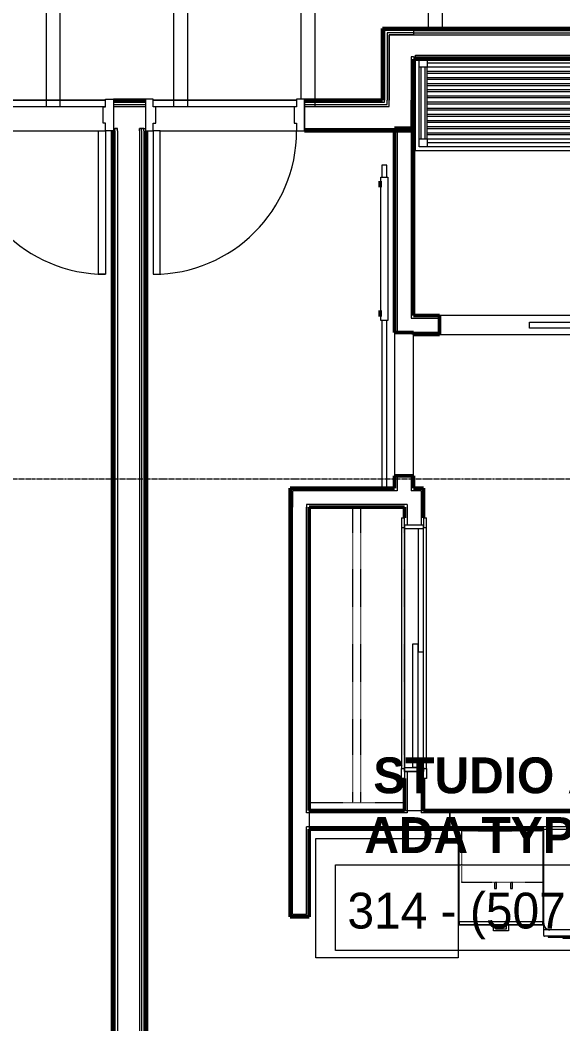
# Model space of a CAD drawing. Header units: inches. Extents: x -4218 to -1830, y 9767 to 12426.
# Drawn here: x -2742.2 to -2605.8, y 11398.4 to 11650.4 of the extents above; entities that cross this region are included whole.
import ezdxf

# ---------------------------------------------------------------- set-up
doc = ezdxf.new("R2010")
doc.units = ezdxf.units.IN
doc.header["$MEASUREMENT"] = 0
doc.linetypes.add('Dash', pattern=[0.25, 0.125, -0.125])
doc.linetypes.add('Grid Line 1_2_', pattern=[0.875, 0.5, -0.125, 0.125, -0.125])
for name, color, linetype, lineweight in [('0-1', 7, 'Continuous', 5), ('0-2', 10, 'Continuous', 9), ('A-AREA-IDEN', 2, 'Continuous', 9), ('A-DETL-MBND', 5, 'Continuous', 9), ('A-DOOR-1', 10, 'Continuous', 9), ('A-DOOR-2', 50, 'Continuous', 20), ('A-DOOR-4', 7, 'Continuous', 50), ('A-DOOR-FRAM-1', 10, 'Continuous', 9), ('A-DOOR-FRAM-3', 50, 'Continuous', 20), ('A-ROOF-1', 132, 'Continuous', 9), ('A-WALL-1', 7, 'Continuous', 50), ('A-WALL-2', 250, 'Continuous', 13), ('A-WALL-3', 10, 'Continuous', 9), ('A-WALL-4', 252, 'Continuous', 9), ('A-WALL-5', 253, 'Continuous', 9), ('A-WALL-6', 254, 'Continuous', 9), ('A-WALL-7', 113, 'Continuous', 9), ('I-WALL-1', 7, 'Continuous', 50), ('I-WALL-2', 10, 'Continuous', 9), ('I-WALL-3', 252, 'Continuous', 9), ('I-WALL-4', 253, 'Continuous', 9), ('Q-CASE-2', 252, 'Continuous', 9), ('Q-CASE-3', 10, 'Continuous', 9), ('Q-CASE-4', 252, 'Dash', 9), ('Q-CASE-5', 253, 'Dash', 9), ('Q-CASE-HDLN-1', 10, 'Dash', 9), ('Q-CASE-HDLN-2', 252, 'Dash', 9), ('Q-SPCQ-1', 10, 'Continuous', 9), ('S-BEAM', 12, 'Continuous', 9), ('S-GRID-1', 1, 'Grid Line 1_2_', 9)]:
    doc.layers.add(name, color=color, linetype=linetype, lineweight=lineweight)
doc.styles.add('Century Gothic', font='ufonts.com_century-gothic.ttf', dxfattribs={"height": 9})
doc.styles.add('Century Gothic_B', font='GOTHICB.TTF', dxfattribs={"height": 9})

# ---------------------------------------------------------------- blocks, each defined once
blk = doc.blocks.new('POCKET - FLUSH - 2-10 x 6-8-2882530-BACKGROUND - RCP - 3RD FLOOR')
at = {"layer": 'A-DOOR-2'}
for p, q in [((-39.67, -0.75), (-39.67, 0.75)), ((-39.67, 0.75), (-5.67, 0.75)), ((-5.67, 0.75), (-5.67, -0.75)), ((-5.67, -0.75), (-39.67, -0.75))]:
    blk.add_line(p, q, dxfattribs=at)
blk = doc.blocks.new('SLIDING - FLUSH - 5-0 x 6-8-3203585-BACKGROUND - RCP - 3RD FLOOR')
at = {"layer": 'A-DOOR-1'}
for p, q in [((-32.75, 2.25), (-32.75, 3)), ((-30.25, 3), (-32.75, 3)), ((30.25, 3), (-30.25, 3)), ((-30.25, 3), (-30.25, 2.25)), ((30.25, 2.25), (30.25, 3)), ((30.25, 3), (32.75, 3)), ((32.75, 3), (32.75, 2.25)), ((-32.75, 2.25), (-30.25, 2.25)), ((1, 2.25), (-30, 2.25)), ((-30, 2.25), (-30, 0.88)), ((-30, 0.88), (1, 0.88)), ((30, 0.88), (-1, 0.88)), ((-1, 0.88), (-1, -0.5)), ((1, 2.25), (1, 0.88)), ((30, 0.88), (30, -0.5)), ((32.75, 2.25), (30.25, 2.25)), ((-32.75, -3.25), (-32.75, -2.5)), ((-30.25, -2.5), (-32.75, -2.5)), ((-30.25, -2.5), (-30.25, -3.25)), ((-1, -0.5), (30, -0.5)), ((30.25, -2.5), (32.75, -2.5)), ((30.25, -3.25), (30.25, -2.5)), ((32.75, -2.5), (32.75, -3.25)), ((-32.75, -3.25), (-30.25, -3.25)), ((-30.25, -3.25), (30.25, -3.25)), ((32.75, -3.25), (30.25, -3.25))]:
    blk.add_line(p, q, dxfattribs=at)
at = {"layer": 'A-DOOR-FRAM-1'}
for p, q in [((-30, 2.25), (-31, 2.25)), ((-31, -2.5), (-31, 2.25)), ((-30, 2.25), (-30, -2.5)), ((30, 2.25), (1, 2.25)), ((30, -2.5), (30, 2.25)), ((30, 2.25), (31, 2.25)), ((31, 2.25), (31, -2.5)), ((-31, -2.5), (-30, -2.5)), ((-30, -2.5), (30, -2.5)), ((31, -2.5), (30, -2.5))]:
    blk.add_line(p, q, dxfattribs=at)
blk = doc.blocks.new('Refrigerator_-_Side-by-Side_6047 - 36_ X 30_-1372843-BACKGROUND - RCP - 3RD FLOOR')
at = {"layer": 'Q-SPCQ-1'}
for p, q in [((-17.88, 15.58), (17.87, 15.58)), ((-17.88, -14.42), (-17.88, 15.58)), ((17.87, 15.58), (17.87, -14.42)), ((17.87, -14.42), (-17.88, -14.42))]:
    blk.add_line(p, q, dxfattribs=at)
blk = doc.blocks.new('Dishwasher_15404 - 34_ counter-547918-BACKGROUND - RCP - 3RD FLOOR')
at = {"layer": 'Q-SPCQ-1'}
for p, q in [((0, 24), (23.68, 24)), ((0, 0), (0, 24)), ((23.68, 24), (25.25, 24)), ((25.25, 24), (26.68, 24)), ((25.25, 24), (25.25, 22.43)), ((26.87, 23.8), (26.87, 0.2)), ((26.87, 22.91), (27.12, 22.91)), ((27.12, 21.39), (27.12, 22.91)), ((25.25, 22.43), (25.25, 1.57)), ((27.12, 20.19), (27.12, 21.39)), ((27.12, 20.28), (27.37, 20.28)), ((27.12, 3.81), (27.12, 20.19)), ((27.37, 19.69), (27.37, 20.28)), ((27.12, 19.69), (27.37, 19.69)), ((27.12, 19.1), (27.37, 19.1)), ((27.12, 18.51), (27.37, 18.51)), ((27.12, 17.92), (27.37, 17.92)), ((27.37, 17.33), (27.37, 17.92)), ((27.37, 18.51), (27.37, 19.1)), ((27.12, 17.33), (27.37, 17.33)), ((27.12, 16.74), (27.37, 16.74)), ((27.12, 16.15), (27.37, 16.15)), ((27.37, 16.15), (27.37, 16.74)), ((27.37, 6.79), (27.12, 6.79)), ((27.37, 5.81), (27.37, 6.79)), ((27.37, 4.82), (27.37, 5.81)), ((27.12, 4.82), (27.37, 4.82)), ((27.12, 2.61), (27.12, 3.81)), ((27.12, 1.09), (27.12, 2.61)), ((23.68, 0), (0, 0)), ((25.25, 1.57), (25.25, 0)), ((26.87, 1.09), (27.12, 1.09)), ((25.25, 0), (23.68, 0)), ((26.68, 0), (25.25, 0))]:
    blk.add_line(p, q, dxfattribs=at)
for centre, radius, start, end in [((23.68, 22.43), 1.57, 360, 90), ((23.68, 22.43), 1.57, 32.077, 42.3359), ((23.68, 22.43), 1.57, 17.8182, 27.5266), ((23.68, 22.43), 1.57, 360, 13.6425), ((26.68, 23.8), 0.197, 360, 90), ((23.68, 1.57), 1.57, 270, 360), ((23.68, 1.57), 1.57, 317.6641, 327.923), ((23.68, 1.57), 1.57, 332.4734, 342.1818), ((23.68, 1.57), 1.57, 346.3575, 360), ((26.68, 0.2), 0.197, 270, 360), ((26.68, 0.2), 0.197, 270, 345)]:
    blk.add_arc(centre, radius, start, end, dxfattribs=at)
blk = doc.blocks.new('BARN - FLUSH - 3-0 x 7-0 BARN DOOR-V65-BACKGROUND - RCP - 3RD FLOOR')
at = {"layer": 'A-DOOR-1'}
for p, q in [((-57, -4.32), (-60, -4.32)), ((-60, -4.32), (-60, -4.95)), ((-60, -4.95), (-60, -5.57)), ((-57, -5.82), (-57, -4.07)), ((-57, -4.07), (-21, -4.07)), ((-21, -4.07), (-21, -5.82)), ((21, -4.32), (-21, -4.32)), ((21, -4.95), (21, -4.32)), ((21, -5.57), (21, -4.95)), ((-60, -5.57), (-57, -5.57)), ((-21, -5.82), (-57, -5.82)), ((-21, -5.57), (21, -5.57))]:
    blk.add_line(p, q, dxfattribs=at)
at = {"layer": 'A-DOOR-4'}
for p, q in [((-56, -6), (-56, -5.82)), ((-54.5, -6), (-56, -6)), ((-54.5, -5.82), (-54.5, -6)), ((-23.5, -6), (-23.5, -5.82)), ((-22, -6), (-23.5, -6)), ((-22, -5.82), (-22, -6))]:
    blk.add_line(p, q, dxfattribs=at)
blk = doc.blocks.new('OD_CW_Closet - OD_CW_Closet-2508933-BACKGROUND - RCP - 3RD FLOOR')
at = {"layer": 'Q-CASE-HDLN-1'}
for p, q in [((0.74, 24), (0.74, 0)), ((0.74, 13), (74.9, 13)), ((0.74, 11), (74.9, 11)), ((0.74, 0), (6.74, 0)), ((9.24, 0), (69.74, 0)), ((72.24, 0), (74.9, 0))]:
    blk.add_line(p, q, dxfattribs=at)
at = {"layer": 'Q-CASE-HDLN-2'}
for p, q in [((74.9, 24), (0.74, 24)), ((74.9, 0), (74.9, 24))]:
    blk.add_line(p, q, dxfattribs=at)
blk = doc.blocks.new('Base Cabinet 3 Drawer 230 - Base Cabinet 3 Drawer 230 21_-2554957-BACKGROUND - RCP - 3RD FLOOR')
at = {"layer": 'Q-CASE-3'}
for p, q in [((-9.76, -23.25), (-9.76, 0)), ((-9.76, 0), (11.24, 0)), ((11.24, 0), (11.24, -23.25)), ((-9.76, -23.25), (-9.76, -24)), ((11.24, -23.25), (-9.76, -23.25)), ((-9.76, -24), (11.24, -24)), ((-0.64, -24), (-1.14, -24)), ((-1.14, -25.5), (-1.14, -24)), ((-0.64, -25), (-0.64, -24)), ((-0.64, -25), (2.11, -25)), ((2.11, -25), (2.11, -24)), ((2.11, -24), (2.61, -24)), ((2.61, -24), (2.61, -25.5)), ((11.24, -24), (11.24, -23.25)), ((2.61, -25.5), (-1.14, -25.5))]:
    blk.add_line(p, q, dxfattribs=at)
blk = doc.blocks.new('300 Series Wall Hung Cabinet_302 - 21_ X 24_-2838688-BACKGROUND - RCP - 3RD FLOOR')
at = {"layer": 'Q-CASE-2'}
for p, q in [((-1.76, 14.69), (-2.25, 14.69)), ((-2.25, 14.69), (-2.25, 13.19)), ((-2.25, 13.19), (-1.76, 13.19)), ((-1.76, 13.19), (-1.76, 14.69)), ((2.24, 14.69), (1.75, 14.69)), ((1.75, 14.69), (1.75, 13.19)), ((1.75, 13.19), (2.24, 13.19)), ((2.24, 13.19), (2.24, 14.69))]:
    blk.add_line(p, q, dxfattribs=at)
at = {"layer": 'Q-CASE-4'}
for p, q in [((-10.1, 13.19), (10.5, 13.19)), ((10.5, 13.19), (10.5, 0.23))]:
    blk.add_line(p, q, dxfattribs=at)
at = {"layer": 'Q-CASE-5'}
blk.add_line((10.5, 0.19), (-10.1, 0.19), dxfattribs=at)
blk = doc.blocks.new('Bath Vanity - Bath Vanity 60_-V77-BACKGROUND - RCP - 3RD FLOOR')
at = {"layer": 'Q-CASE-2'}
for p, q in [((-29.26, 0), (-29.26, 1)), ((30.74, 1), (30.74, 0.37)), ((30.74, 0.37), (30.74, 0)), ((30.74, 0), (-29.26, 0))]:
    blk.add_line(p, q, dxfattribs=at)
at = {"layer": 'Q-CASE-3'}
for p, q in [((-29.26, 1), (-29.26, 24)), ((-29.26, 24), (30.74, 24)), ((-28.26, 21), (-28.26, 23)), ((-28.26, 23), (-26.26, 23)), ((-26.26, 23), (27.74, 23)), ((-26.26, 23), (-26.26, 21)), ((27.74, 21), (27.74, 23)), ((27.74, 23), (29.74, 23)), ((29.74, 23), (29.74, 21)), ((30.74, 24), (30.74, 1)), ((-28.26, 21), (-28.26, 3)), ((-26.26, 21), (-28.26, 21)), ((-27.76, 21), (-27.76, 3)), ((-26.76, 21), (-26.76, 3)), ((-26.26, 22), (27.74, 22)), ((27.74, 21), (-26.26, 21)), ((-26.26, 21), (-26.26, 3)), ((27.74, 21), (27.74, 3)), ((29.74, 21), (27.74, 21)), ((28.24, 21), (28.24, 3)), ((29.24, 21), (29.24, 3)), ((29.74, 21), (29.74, 3)), ((-26.26, 20), (27.74, 20)), ((27.74, 19.45), (-26.26, 19.45)), ((-26.26, 18.45), (27.74, 18.45)), ((27.74, 17.91), (-26.26, 17.91)), ((-26.26, 16.91), (27.74, 16.91)), ((27.74, 16.36), (-26.26, 16.36)), ((-26.26, 15.36), (27.74, 15.36)), ((27.74, 14.82), (-26.26, 14.82)), ((-26.26, 13.82), (27.74, 13.82)), ((27.74, 13.27), (-26.26, 13.27)), ((-26.26, 12.27), (27.74, 12.27)), ((27.74, 11.73), (-26.26, 11.73)), ((-26.26, 10.73), (27.74, 10.73)), ((27.74, 10.18), (-26.26, 10.18)), ((-26.26, 9.18), (27.74, 9.18)), ((27.74, 8.64), (-26.26, 8.64)), ((-26.26, 7.64), (27.74, 7.64)), ((27.74, 7.09), (-26.26, 7.09)), ((-26.26, 6.09), (27.74, 6.09)), ((27.74, 5.55), (-26.26, 5.55)), ((-28.26, 1), (-28.26, 3)), ((-28.26, 3), (-26.26, 3)), ((-26.26, 4.55), (27.74, 4.55)), ((27.74, 4), (-26.26, 4)), ((-26.26, 3), (27.74, 3)), ((-26.26, 3), (-26.26, 1)), ((27.74, 1), (27.74, 3)), ((27.74, 3), (29.74, 3)), ((29.74, 3), (29.74, 1)), ((-26.26, 1), (-28.26, 1)), ((-26.26, 2), (27.74, 2)), ((-26.26, 1), (27.74, 1)), ((29.74, 1), (27.74, 1))]:
    blk.add_line(p, q, dxfattribs=at)
blk = doc.blocks.new('CTR - 1st Phase - Unit Layouts_rvt-1-BACKGROUND - RCP - 3RD FLOOR')
at = {"layer": 'A-WALL-1'}
for p, q in [((-2648.1, 11571.98), (-2648.1, 11623.26)), ((-2648.1, 11623.26), (-2647.47, 11623.26)), ((-2647.47, 11623.26), (-2643.97, 11623.26)), ((-2643.97, 11623.26), (-2643.35, 11623.26)), ((-2643.35, 11623.26), (-2643.35, 11576.23)), ((-2643.35, 11576.23), (-2636.83, 11576.23)), ((-2636.83, 11576.23), (-2636.83, 11571.48)), ((-2643.35, 11571.98), (-2648.1, 11571.98)), ((-2643.35, 11571.48), (-2643.35, 11571.98)), ((-2636.83, 11571.48), (-2643.35, 11571.48)), ((-2648.1, 11532.88), (-2648.1, 11535.98)), ((-2648.1, 11535.98), (-2643.35, 11535.98)), ((-2643.35, 11535.98), (-2643.35, 11532.88)), ((-2674.35, 11532.88), (-2648.1, 11532.88)), ((-2674.35, 11532.26), (-2674.35, 11532.88)), ((-2674.35, 11528.13), (-2674.35, 11532.26)), ((-2643.35, 11532.88), (-2641.45, 11532.88)), ((-2641.45, 11532.88), (-2640.83, 11532.88)), ((-2640.83, 11532.88), (-2640.83, 11525.47)), ((-2674.35, 11425.22), (-2674.35, 11528.13)), ((-2669.6, 11528.13), (-2669.6, 11451.98)), ((-2645.58, 11528.13), (-2669.6, 11528.13)), ((-2645.58, 11525.47), (-2645.58, 11528.13)), ((-2645.58, 11451.98), (-2645.58, 11459.97)), ((-2640.83, 11459.97), (-2640.83, 11451.98)), ((-2669.6, 11451.98), (-2645.58, 11451.98)), ((-2640.83, 11451.98), (-2516.75, 11451.98)), ((-2610.62, 11447.23), (-2669.6, 11447.23)), ((-2669.6, 11447.23), (-2669.6, 11425.22)), ((-2673.72, 11425.22), (-2674.35, 11425.22)), ((-2670.22, 11425.22), (-2673.72, 11425.22)), ((-2669.6, 11425.22), (-2670.22, 11425.22))]:
    blk.add_line(p, q, dxfattribs=at)
at = {"layer": 'A-WALL-2'}
for p, q in [((-2647.47, 11622.63), (-2647.47, 11571.98)), ((-2647.47, 11622.63), (-2643.97, 11622.63)), ((-2643.97, 11622.63), (-2643.97, 11575.61)), ((-2643.97, 11575.61), (-2643.35, 11575.61)), ((-2643.35, 11575.61), (-2636.83, 11575.61)), ((-2643.97, 11572.11), (-2643.97, 11571.98)), ((-2643.97, 11572.11), (-2643.35, 11572.11)), ((-2643.35, 11572.11), (-2636.83, 11572.11)), ((-2647.47, 11535.98), (-2647.47, 11532.88)), ((-2643.97, 11535.98), (-2643.97, 11532.88)), ((-2673.72, 11532.26), (-2673.72, 11528.76)), ((-2647.47, 11532.26), (-2673.72, 11532.26)), ((-2647.47, 11532.88), (-2647.47, 11532.26)), ((-2643.97, 11532.88), (-2643.97, 11532.26)), ((-2641.45, 11532.26), (-2643.97, 11532.26)), ((-2641.45, 11532.26), (-2641.45, 11523.72)), ((-2673.72, 11528.76), (-2673.72, 11528.13)), ((-2673.72, 11425.85), (-2673.72, 11528.13)), ((-2670.22, 11528.76), (-2670.22, 11528.13)), ((-2645.58, 11528.76), (-2670.22, 11528.76)), ((-2670.22, 11451.36), (-2670.22, 11528.13)), ((-2644.95, 11528.76), (-2645.58, 11528.76)), ((-2644.95, 11528.76), (-2644.95, 11523.72)), ((-2644.95, 11461.72), (-2644.95, 11451.98)), ((-2641.45, 11461.72), (-2641.45, 11451.98)), ((-2669.6, 11451.36), (-2670.22, 11451.36)), ((-2644.95, 11451.36), (-2669.6, 11451.36)), ((-2644.95, 11451.98), (-2644.95, 11451.36)), ((-2641.45, 11451.98), (-2641.45, 11451.36)), ((-2517.37, 11451.36), (-2641.45, 11451.36)), ((-2669.6, 11447.86), (-2670.22, 11447.86)), ((-2670.22, 11425.85), (-2670.22, 11447.86)), ((-2517.37, 11447.86), (-2669.6, 11447.86)), ((-2670.22, 11425.85), (-2673.72, 11425.85))]:
    blk.add_line(p, q, dxfattribs=at)
at = {"layer": 'A-WALL-3'}
for p, q in [((-2602.83, 11576.23), (-2636.83, 11576.23)), ((-2648.1, 11571.98), (-2648.1, 11535.98)), ((-2643.35, 11535.98), (-2643.35, 11571.48)), ((-2636.83, 11571.48), (-2602.83, 11571.48))]:
    blk.add_line(p, q, dxfattribs=at)
at = {"layer": 'A-WALL-4'}
for p, q in [((-2636.83, 11571.48), (-2636.83, 11576.23)), ((-2648.1, 11571.98), (-2647.5, 11571.98)), ((-2647.47, 11571.98), (-2643.35, 11571.98)), ((-2643.35, 11571.48), (-2643.35, 11571.98)), ((-2648.1, 11535.98), (-2647.5, 11535.98)), ((-2647.47, 11535.98), (-2643.35, 11535.98)), ((-2669.6, 11451.98), (-2645.58, 11451.98)), ((-2640.83, 11451.98), (-2634.22, 11451.98)), ((-2634.22, 11451.98), (-2586.22, 11451.98)), ((-2634.22, 11447.23), (-2634.22, 11451.95)), ((-2634.22, 11451.95), (-2634.22, 11447.23)), ((-2634.85, 11447.23), (-2669.6, 11447.23))]:
    blk.add_line(p, q, dxfattribs=at)
at = {"layer": 'A-WALL-5'}
for p, q in [((-2645.58, 11523.72), (-2640.83, 11523.72)), ((-2645.58, 11461.72), (-2640.83, 11461.72)), ((-2669.6, 11451.98), (-2669.6, 11447.23)), ((-2645.58, 11451.98), (-2640.83, 11451.98))]:
    blk.add_line(p, q, dxfattribs=at)
at = {"layer": 'A-WALL-6'}
for p, q in [((-2634.22, 11447.23), (-2634.85, 11447.23)), ((-2610.62, 11447.23), (-2634.22, 11447.23))]:
    blk.add_line(p, q, dxfattribs=at)
at = {"layer": 'A-WALL-7'}
for p, q in [((-2634.85, 11447.23), (-2610.62, 11447.23)), ((-2634.85, 11444.92), (-2634.85, 11447.23)), ((-2634.85, 11447.23), (-2634.85, 11444.92)), ((-2610.62, 11447.23), (-2634.85, 11447.23)), ((-2623.25, 11423.23), (-2632.12, 11423.23)), ((-2632.12, 11423.23), (-2623.25, 11423.23)), ((-2623.25, 11423.23), (-2622.75, 11423.23)), ((-2620, 11423.23), (-2622.75, 11423.23)), ((-2622.75, 11423.23), (-2620, 11423.23)), ((-2620, 11423.23), (-2619.5, 11423.23)), ((-2610.62, 11423.23), (-2619.5, 11423.23)), ((-2619.5, 11423.23), (-2610.62, 11423.23))]:
    blk.add_line(p, q, dxfattribs=at)
at = {"layer": '0-2'}
for name, p, rotation in [('Bath Vanity - Bath Vanity 60_-V77-BACKGROUND - RCP - 3RD FLOOR', (-2612.14, 11641.61), 180), ('BARN - FLUSH - 3-0 x 7-0 BARN DOOR-V65-BACKGROUND - RCP - 3RD FLOOR', (-2645.72, 11553.98), 270.0000000000108), ('POCKET - FLUSH - 2-10 x 6-8-2882530-BACKGROUND - RCP - 3RD FLOOR', (-2619.83, 11573.86), 180), ('OD_CW_Closet - OD_CW_Closet-2508933-BACKGROUND - RCP - 3RD FLOOR', (-2645.6, 11453.23), 89.9999999999933), ('SLIDING - FLUSH - 5-0 x 6-8-3203585-BACKGROUND - RCP - 3RD FLOOR', (-2643.08, 11492.72), 270.0000000000336), ('Refrigerator_-_Side-by-Side_6047 - 36_ X 30_-1372843-BACKGROUND - RCP - 3RD FLOOR', (-2650, 11430.5), 180), ('300 Series Wall Hung Cabinet_302 - 21_ X 24_-2838688-BACKGROUND - RCP - 3RD FLOOR', (-2620.72, 11447.05), 180), ('Dishwasher_15404 - 34_ counter-547918-BACKGROUND - RCP - 3RD FLOOR', (-2610.62, 11447.23), 270.0000000001405)]:
    blk.add_blockref(name, p, dxfattribs=dict(at, rotation=rotation))
blk.add_blockref('Base Cabinet 3 Drawer 230 - Base Cabinet 3 Drawer 230 21_-2554957-BACKGROUND - RCP - 3RD FLOOR', (-2622.11, 11447.23), dxfattribs=at)
blk = doc.blocks.new('HOLLOW METAL - UNIT DOOR-2191978-BACKGROUND - RCP - 3RD FLOOR')
at = {"layer": 'A-DOOR-1'}
blk.add_arc((18, 4.125), 36, 90, 180, dxfattribs=at)
at = {"layer": 'A-DOOR-2'}
for p, q in [((18, 40.125), (16.25, 40.125)), ((16.25, 40.125), (16.25, 4.125)), ((18, 4.125), (18, 40.125)), ((16.25, 4.125), (18, 4.125))]:
    blk.add_line(p, q, dxfattribs=at)
at = {"layer": 'A-DOOR-FRAM-3'}
for p, q in [((-18, 4.125), (-20, 4.125)), ((-20, 4.125), (-20, -3.875)), ((-18, 2.1875), (-18, 4.125)), ((18, 4.125), (18, 2.1875)), ((20, 4.125), (18, 4.125)), ((20, -3.875), (20, 4.125)), ((-17.375, 2.1875), (-18, 2.1875)), ((-17.375, -1.9375), (-17.375, 2.1875)), ((18, 2.1875), (17.375, 2.1875)), ((17.375, 2.1875), (17.375, -1.9375)), ((-18, -3.875), (-18, -1.9375)), ((-18, -1.9375), (-17.375, -1.9375)), ((17.375, -1.9375), (18, -1.9375)), ((18, -1.9375), (18, -3.875)), ((-20, -3.875), (-18, -3.875)), ((18, -3.875), (20, -3.875))]:
    blk.add_line(p, q, dxfattribs=at)
blk = doc.blocks.new('HOLLOW METAL - UNIT DOOR-2191977-BACKGROUND - RCP - 3RD FLOOR')
at = {"layer": 'A-DOOR-1'}
blk.add_arc((18, -4.125), 36, 180, 270, dxfattribs=at)
at = {"layer": 'A-DOOR-2'}
for p, q in [((16.25, -4.125), (18, -4.125)), ((16.25, -40.125), (16.25, -4.125)), ((18, -4.125), (18, -40.125)), ((18, -40.125), (16.25, -40.125))]:
    blk.add_line(p, q, dxfattribs=at)
at = {"layer": 'A-DOOR-FRAM-3'}
for p, q in [((-20, 3.875), (-18, 3.875)), ((-20, -4.125), (-20, 3.875)), ((-18, 3.875), (-18, 1.9375)), ((18, 3.875), (20, 3.875)), ((18, 1.9375), (18, 3.875)), ((20, 3.875), (20, -4.125)), ((-18, 1.9375), (-17.375, 1.9375)), ((-17.375, 1.9375), (-17.375, -2.1875)), ((17.375, 1.9375), (18, 1.9375)), ((17.375, -2.1875), (17.375, 1.9375)), ((-18, -2.1875), (-18, -4.125)), ((-17.375, -2.1875), (-18, -2.1875)), ((18, -2.1875), (17.375, -2.1875)), ((18, -4.125), (18, -2.1875)), ((-18, -4.125), (-20, -4.125)), ((20, -4.125), (18, -4.125))]:
    blk.add_line(p, q, dxfattribs=at)
blk = doc.blocks.new('CTR - 1st Phase - Common Walls_rvt-1-BACKGROUND - RCP - 3RD FLOOR')
at = {"layer": 'A-WALL-2'}
for p, q in [((-2649.97, 11647.86), (-2650.6, 11647.86)), ((-2650.6, 11647.86), (-2650.6, 11630.36)), ((-2643.35, 11647.86), (-2649.97, 11647.86)), ((-2649.47, 11647.24), (-2649.97, 11647.24)), ((-2649.97, 11647.24), (-2649.97, 11630.36)), ((-2643.35, 11647.24), (-2649.47, 11647.24)), ((-2643.97, 11646.74), (-2649.47, 11646.74)), ((-2649.47, 11646.74), (-2649.47, 11630.36)), ((-2643.35, 11646.74), (-2643.97, 11646.74)), ((-2643.35, 11647.86), (-2505.83, 11647.86)), ((-2643.35, 11647.24), (-2506.09, 11647.24)), ((-2643.35, 11646.74), (-2506.29, 11646.74)), ((-2643.35, 11641.24), (-2643.97, 11641.24)), ((-2643.97, 11641.24), (-2643.97, 11630.36)), ((-2643.35, 11641.24), (-2516.75, 11641.24)), ((-2718.72, 11629.86), (-2710.72, 11629.86)), ((-2718.72, 11629.24), (-2710.72, 11629.24)), ((-2670.72, 11629.86), (-2650.6, 11629.86)), ((-2670.72, 11629.24), (-2649.97, 11629.24)), ((-2650.6, 11629.86), (-2650.6, 11630.36)), ((-2649.97, 11629.86), (-2649.97, 11630.36)), ((-2649.97, 11629.24), (-2649.97, 11629.86)), ((-2649.47, 11629.24), (-2649.47, 11630.36)), ((-2649.47, 11628.74), (-2649.47, 11629.24)), ((-2643.97, 11628.74), (-2643.97, 11630.36)), ((-2718.72, 11628.74), (-2710.72, 11628.74)), ((-2670.72, 11628.74), (-2649.47, 11628.74)), ((-2643.97, 11623.24), (-2643.97, 11628.74)), ((-2718.72, 11623.24), (-2718.35, 11623.24)), ((-2718.35, 11622.61), (-2718.35, 11623.24)), ((-2717.72, 11623.24), (-2718.35, 11623.24)), ((-2718.35, 11623.24), (-2717.72, 11623.24)), ((-2718.35, 11622.61), (-2718.35, 11255.64)), ((-2717.72, 11622.61), (-2717.72, 11623.24)), ((-2717.72, 11622.61), (-2717.72, 11255.64)), ((-2712.22, 11622.61), (-2712.22, 11623.24)), ((-2711.72, 11623.24), (-2712.22, 11623.24)), ((-2712.22, 11623.24), (-2711.72, 11623.24)), ((-2712.22, 11622.61), (-2712.22, 11255.64)), ((-2711.72, 11622.61), (-2711.72, 11623.24)), ((-2711.1, 11623.24), (-2711.72, 11623.24)), ((-2711.72, 11623.24), (-2711.1, 11623.24)), ((-2711.72, 11622.61), (-2711.72, 11255.64)), ((-2711.1, 11622.61), (-2711.1, 11623.24)), ((-2711.1, 11623.24), (-2710.72, 11623.24)), ((-2711.1, 11622.61), (-2711.1, 11255.64)), ((-2670.72, 11623.24), (-2643.97, 11623.24))]:
    blk.add_line(p, q, dxfattribs=at)
at = {"layer": 'I-WALL-1'}
for p, q in [((-2651.1, 11630.36), (-2651.1, 11648.36)), ((-2651.1, 11648.36), (-2650.6, 11648.36)), ((-2650.6, 11648.36), (-2643.35, 11648.36)), ((-2643.35, 11648.36), (-2505.62, 11648.36)), ((-2517.37, 11640.61), (-2643.35, 11640.61)), ((-2643.35, 11640.61), (-2643.35, 11630.36)), ((-2718.72, 11630.36), (-2710.72, 11630.36)), ((-2670.72, 11630.36), (-2651.1, 11630.36)), ((-2643.35, 11630.36), (-2643.35, 11623.24)), ((-2718.97, 11255.64), (-2718.97, 11622.61)), ((-2710.47, 11622.61), (-2710.47, 11255.64)), ((-2643.35, 11622.61), (-2670.72, 11622.61)), ((-2643.35, 11623.24), (-2643.35, 11622.61))]:
    blk.add_line(p, q, dxfattribs=at)
at = {"layer": 'I-WALL-2'}
for p, q in [((-2720.72, 11630.36), (-2756.72, 11630.36)), ((-2672.72, 11630.36), (-2708.72, 11630.36)), ((-2756.72, 11622.61), (-2722.47, 11622.61)), ((-2706.97, 11622.61), (-2672.72, 11622.61))]:
    blk.add_line(p, q, dxfattribs=at)
at = {"layer": 'I-WALL-3'}
for p, q in [((-2651.1, 11630.36), (-2651.1, 11648.36)), ((-2643.35, 11648.36), (-2651.1, 11648.36)), ((-2643.35, 11648.36), (-2505.62, 11648.36)), ((-2756.72, 11630.36), (-2720.72, 11630.36)), ((-2718.72, 11630.36), (-2710.72, 11630.36)), ((-2708.72, 11630.36), (-2672.72, 11630.36)), ((-2670.72, 11630.36), (-2651.1, 11630.36))]:
    blk.add_line(p, q, dxfattribs=at)
at = {"layer": 'I-WALL-4'}
for p, q in [((-2643.35, 11648.36), (-2643.35, 11646.74)), ((-2643.35, 11648.36), (-2643.35, 11646.74)), ((-2670.72, 11630.36), (-2670.72, 11622.61)), ((-2718.97, 11622.61), (-2718.72, 11622.61)), ((-2710.72, 11622.61), (-2710.47, 11622.61))]:
    blk.add_line(p, q, dxfattribs=at)
at = {"layer": '0-2'}
blk.add_blockref('HOLLOW METAL - UNIT DOOR-2191977-BACKGROUND - RCP - 3RD FLOOR', (-2738.72, 11626.74), dxfattribs=at)
at = {"layer": '0-2', "rotation": 180}
blk.add_blockref('HOLLOW METAL - UNIT DOOR-2191978-BACKGROUND - RCP - 3RD FLOOR', (-2690.72, 11626.74), dxfattribs=at)
blk = doc.blocks.new('Dimension Lumber - LVL - 3_5X5_5-V192-BACKGROUND - RCP - 3RD FLOOR')
at = {"layer": 'A-DETL-MBND'}
for p, q in [((-2735.67, 11717.87), (-2732.17, 11717.87)), ((-2735.67, 11717.75), (-2735.67, 11717.85)), ((-2732.17, 11717.75), (-2735.67, 11717.75)), ((-2735.67, 11717.75), (-2735.67, 11717.61)), ((-2735.67, 11717.61), (-2735.67, 11717.36)), ((-2735.67, 11717.36), (-2735.67, 11716.36)), ((-2732.17, 11717.87), (-2732.17, 11717.75)), ((-2732.17, 11717.75), (-2732.17, 11717.61)), ((-2732.17, 11717.61), (-2732.17, 11717.36)), ((-2732.17, 11717.36), (-2732.17, 11716.36)), ((-2735.67, 11673.39), (-2735.67, 11630.36)), ((-2732.17, 11673.39), (-2732.17, 11630.36)), ((-2735.67, 11630.36), (-2735.67, 11628.74)), ((-2732.17, 11630.36), (-2732.17, 11628.74))]:
    blk.add_line(p, q, dxfattribs=at)
blk = doc.blocks.new('Dimension Lumber - LVL - 3_5X5_5-V193-BACKGROUND - RCP - 3RD FLOOR')
at = {"layer": 'A-DETL-MBND'}
for p, q in [((-2703.67, 11717.75), (-2703.67, 11717.87)), ((-2703.67, 11717.87), (-2700.17, 11717.87)), ((-2700.17, 11717.75), (-2703.67, 11717.75)), ((-2703.67, 11717.75), (-2703.67, 11717.61)), ((-2703.67, 11717.61), (-2703.67, 11714.31)), ((-2700.17, 11717.87), (-2700.17, 11717.75)), ((-2700.17, 11717.75), (-2700.17, 11717.61)), ((-2700.17, 11717.61), (-2700.17, 11714.31)), ((-2703.67, 11711.93), (-2703.67, 11709.44)), ((-2700.17, 11711.93), (-2700.17, 11709.44)), ((-2703.67, 11707.06), (-2703.67, 11705.68)), ((-2700.17, 11707.06), (-2700.17, 11705.68)), ((-2703.67, 11703.3), (-2703.67, 11630.36)), ((-2700.17, 11703.3), (-2700.17, 11630.36)), ((-2703.67, 11630.36), (-2703.67, 11628.74)), ((-2700.17, 11630.36), (-2700.17, 11628.74))]:
    blk.add_line(p, q, dxfattribs=at)
blk = doc.blocks.new('Dimension Lumber - LVL - 3_5X5_5-V194-BACKGROUND - RCP - 3RD FLOOR')
at = {"layer": 'A-DETL-MBND'}
for p, q in [((-2671.67, 11717.77), (-2671.67, 11717.87)), ((-2671.67, 11717.87), (-2668.17, 11717.87)), ((-2668.17, 11717.75), (-2671.67, 11717.75)), ((-2671.67, 11717.75), (-2671.67, 11717.61)), ((-2671.67, 11717.61), (-2671.67, 11714.31)), ((-2668.17, 11717.87), (-2668.17, 11717.75)), ((-2668.17, 11717.75), (-2668.17, 11717.61)), ((-2668.17, 11717.61), (-2668.17, 11714.31)), ((-2671.67, 11711.93), (-2671.67, 11709.44)), ((-2668.17, 11711.93), (-2668.17, 11709.44)), ((-2671.67, 11707.06), (-2671.67, 11705.68)), ((-2668.17, 11707.06), (-2668.17, 11705.68)), ((-2671.67, 11703.3), (-2671.67, 11630.61)), ((-2668.17, 11703.3), (-2668.17, 11630.36)), ((-2668.17, 11630.36), (-2668.17, 11628.74))]:
    blk.add_line(p, q, dxfattribs=at)
blk = doc.blocks.new('Dimension Lumber - LVL - 3_5X5_5-V198-BACKGROUND - RCP - 3RD FLOOR')
at = {"layer": 'A-DETL-MBND'}
for p, q in [((-2639.67, 11717.75), (-2639.67, 11717.87)), ((-2639.67, 11717.87), (-2636.95, 11717.87)), ((-2636.95, 11717.75), (-2639.67, 11717.75)), ((-2639.67, 11717.75), (-2639.67, 11717.61)), ((-2639.67, 11717.61), (-2639.67, 11714.31)), ((-2636.95, 11717.87), (-2636.17, 11717.87)), ((-2636.17, 11717.75), (-2636.95, 11717.75)), ((-2636.17, 11717.87), (-2636.17, 11717.75)), ((-2636.17, 11717.75), (-2636.17, 11714.31)), ((-2639.67, 11711.93), (-2639.67, 11709.44)), ((-2636.17, 11711.93), (-2636.17, 11709.44)), ((-2639.67, 11707.06), (-2639.67, 11705.68)), ((-2636.17, 11707.06), (-2636.17, 11705.68)), ((-2639.67, 11703.3), (-2639.67, 11648.36)), ((-2636.17, 11703.3), (-2636.17, 11695.9)), ((-2636.17, 11694.2), (-2636.17, 11663.9)), ((-2636.17, 11662.21), (-2636.17, 11648.36)), ((-2639.67, 11648.35), (-2639.67, 11648.24)), ((-2639.67, 11648.24), (-2636.17, 11648.24)), ((-2636.17, 11648.34), (-2636.17, 11648.24))]:
    blk.add_line(p, q, dxfattribs=at)

msp = doc.modelspace()

# ---------------------------------------------------------------- linework, layer by layer
at = {"layer": 'A-AREA-IDEN', "flags": 128}
msp.add_lwpolyline([(-2662.94, 11438.31), (-2578.44, 11438.31), (-2578.44, 11416.81), (-2662.94, 11416.81)], close=True, dxfattribs=at)
at = {"layer": 'A-ROOF-1'}
for p, q in [((-2649.47, 11628.74), (-2649.47, 11646.74)), ((-2649.47, 11646.74), (-2506.29, 11646.74)), ((-2756.72, 11628.74), (-2720.72, 11628.74)), ((-2718.72, 11628.74), (-2710.72, 11628.74)), ((-2708.72, 11628.74), (-2672.72, 11628.74)), ((-2670.72, 11628.74), (-2649.47, 11628.74))]:
    msp.add_line(p, q, dxfattribs=at)
at = {"layer": 'S-GRID-1'}
msp.add_line((-1830.2, 11535.19), (-4168.71, 11535.19), dxfattribs=at)

# ---------------------------------------------------------------- block references
at = {"layer": '0-1'}
for name in ['CTR - 1st Phase - Unit Layouts_rvt-1-BACKGROUND - RCP - 3RD FLOOR', 'CTR - 1st Phase - Common Walls_rvt-1-BACKGROUND - RCP - 3RD FLOOR']:
    msp.add_blockref(name, (0, 0), dxfattribs=at)
at = {"layer": 'S-BEAM'}
for name in ['Dimension Lumber - LVL - 3_5X5_5-V192-BACKGROUND - RCP - 3RD FLOOR', 'Dimension Lumber - LVL - 3_5X5_5-V193-BACKGROUND - RCP - 3RD FLOOR', 'Dimension Lumber - LVL - 3_5X5_5-V194-BACKGROUND - RCP - 3RD FLOOR', 'Dimension Lumber - LVL - 3_5X5_5-V198-BACKGROUND - RCP - 3RD FLOOR']:
    msp.add_blockref(name, (0, 0), dxfattribs=at)

# ---------------------------------------------------------------- texts
at = {"layer": 'A-AREA-IDEN', "char_height": 9, "attachment_point": 1}
for s, insert, width, style in [('STUDIO A -', (-2653.44, 11465.28), 79.083, 'Century Gothic_B'), ('ADA TYPE B', (-2655.69, 11450.28), 84.537, 'Century Gothic_B'), ('314 - (507 SF)', (-2659.94, 11431.31), 94.839, 'Century Gothic')]:
    msp.add_mtext(s, dxfattribs=dict(at, insert=insert, width=width, style=style))

doc.saveas('drawing.dxf')
